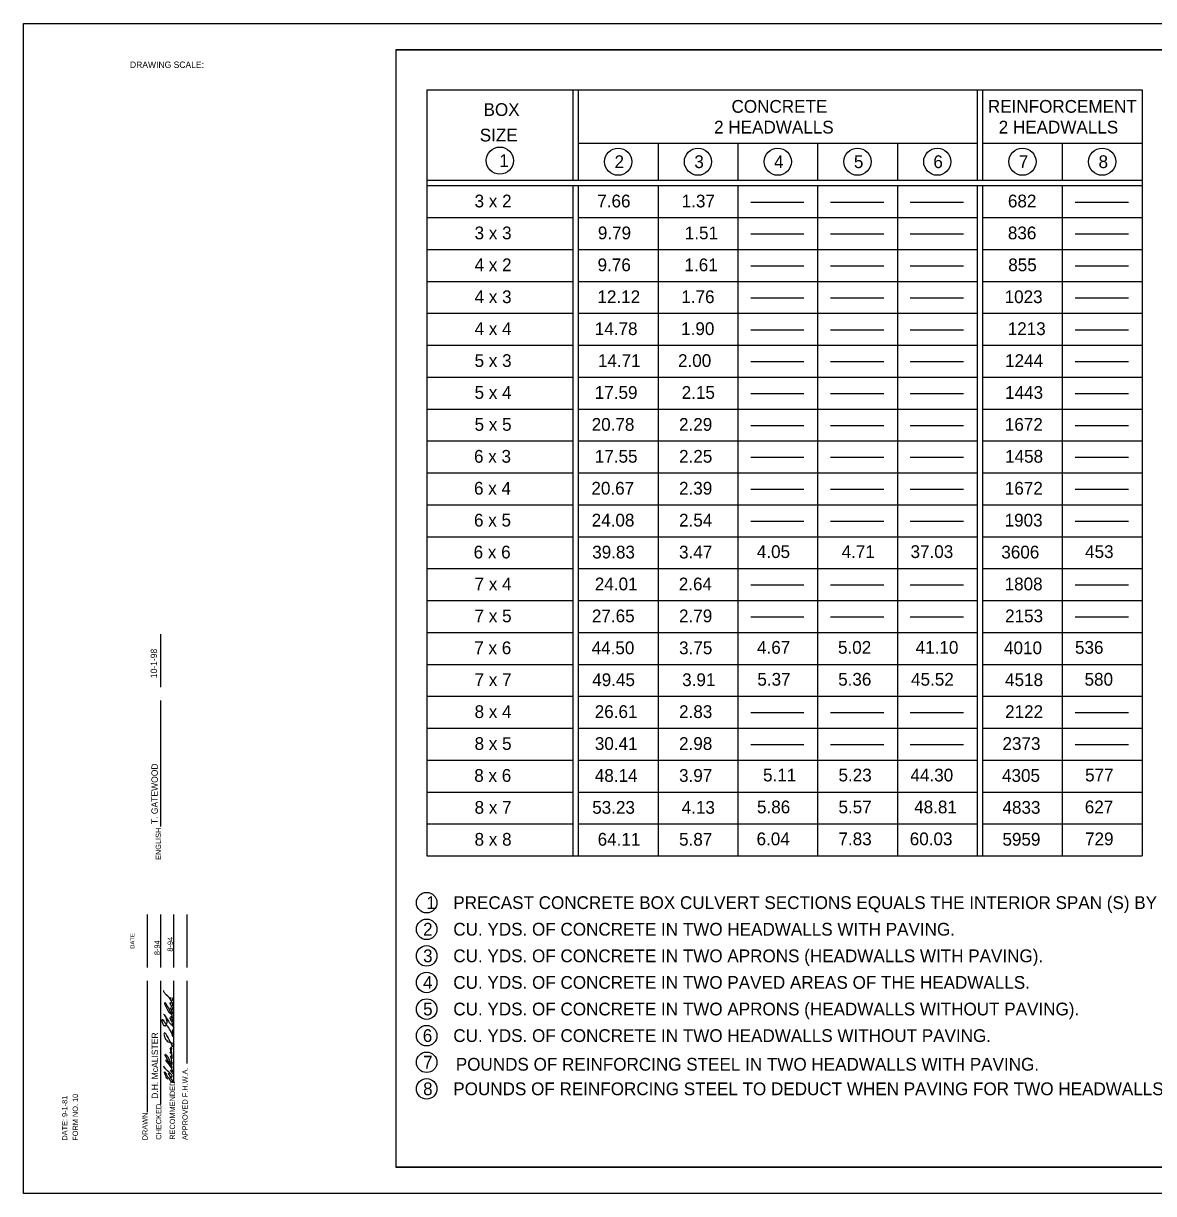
# Model space of a CAD drawing. Extents: x 1000 to 1036.3, y 1000 to 1022.
# Drawn here: x 1000 to 1021.25, y 1000 to 1022 of the extents above; entities that cross this region are included whole.
import ezdxf

# ---------------------------------------------------------------- set-up
doc = ezdxf.new("R2010")
doc.units = 0
for name, color, linetype in [('Level 1', 7, 'Continuous'), ('Level 10', 7, 'Continuous'), ('Level 11', 7, 'Continuous'), ('Level 15', 7, 'Continuous')]:
    doc.layers.add(name, color=color, linetype=linetype)

msp = doc.modelspace()

# ---------------------------------------------------------------- linework, layer by layer
at = {"layer": 'Level 1'}
for p, q in [((1007.583, 1020.75), (1021.033, 1020.75)), ((1007.583, 1020.75), (1007.583, 1006.35)), ((1007.583, 1020.75), (1021.033, 1020.75)), ((1010.333, 1020.75), (1010.333, 1019.05)), ((1010.433, 1020.75), (1010.433, 1019.05)), ((1017.933, 1020.75), (1017.933, 1019.05)), ((1018.033, 1020.75), (1018.033, 1019.05)), ((1021.033, 1020.75), (1021.033, 1006.35)), ((1010.433, 1019.75), (1017.933, 1019.75)), ((1011.933, 1019.75), (1011.933, 1019.05)), ((1013.433, 1019.75), (1013.433, 1019.05)), ((1014.933, 1019.75), (1014.933, 1019.05)), ((1016.433, 1019.75), (1016.433, 1019.05)), ((1018.033, 1019.75), (1021.033, 1019.75)), ((1019.533, 1019.75), (1019.533, 1019.05)), ((1007.583, 1019.05), (1021.033, 1019.05)), ((1007.583, 1018.95), (1021.033, 1018.95)), ((1010.333, 1018.95), (1010.333, 1006.35)), ((1010.433, 1018.95), (1010.433, 1006.35)), ((1011.933, 1018.95), (1011.933, 1006.35)), ((1013.433, 1018.95), (1013.433, 1006.35)), ((1014.933, 1018.95), (1014.933, 1006.35)), ((1016.433, 1018.95), (1016.433, 1006.35)), ((1017.933, 1018.95), (1017.933, 1006.35)), ((1018.033, 1018.95), (1018.033, 1006.35)), ((1019.533, 1018.95), (1019.533, 1006.35)), ((1013.675, 1018.642), (1014.675, 1018.642)), ((1015.175, 1018.642), (1016.175, 1018.642)), ((1016.675, 1018.642), (1017.675, 1018.642)), ((1019.775, 1018.642), (1020.775, 1018.642)), ((1007.583, 1018.35), (1010.333, 1018.35)), ((1010.433, 1018.35), (1017.933, 1018.35)), ((1018.033, 1018.35), (1021.033, 1018.35)), ((1013.675, 1018.042), (1014.675, 1018.042)), ((1015.175, 1018.042), (1016.175, 1018.042)), ((1016.675, 1018.042), (1017.675, 1018.042)), ((1019.775, 1018.042), (1020.775, 1018.042)), ((1007.583, 1017.75), (1010.333, 1017.75)), ((1010.433, 1017.75), (1017.933, 1017.75)), ((1018.033, 1017.75), (1021.033, 1017.75)), ((1013.675, 1017.442), (1014.675, 1017.442)), ((1015.175, 1017.442), (1016.175, 1017.442)), ((1016.675, 1017.442), (1017.675, 1017.442)), ((1019.775, 1017.442), (1020.775, 1017.442)), ((1007.583, 1017.15), (1010.333, 1017.15)), ((1010.433, 1017.15), (1017.933, 1017.15)), ((1018.033, 1017.15), (1021.033, 1017.15)), ((1013.675, 1016.842), (1014.675, 1016.842)), ((1015.175, 1016.842), (1016.175, 1016.842)), ((1016.675, 1016.842), (1017.675, 1016.842)), ((1019.775, 1016.842), (1020.775, 1016.842)), ((1007.583, 1016.55), (1010.333, 1016.55)), ((1010.433, 1016.55), (1017.933, 1016.55)), ((1018.033, 1016.55), (1021.033, 1016.55)), ((1013.675, 1016.242), (1014.675, 1016.242)), ((1015.175, 1016.242), (1016.175, 1016.242)), ((1016.675, 1016.242), (1017.675, 1016.242)), ((1019.775, 1016.242), (1020.775, 1016.242)), ((1007.583, 1015.95), (1010.333, 1015.95)), ((1010.433, 1015.95), (1017.933, 1015.95)), ((1018.033, 1015.95), (1021.033, 1015.95)), ((1013.675, 1015.642), (1014.675, 1015.642)), ((1015.175, 1015.642), (1016.175, 1015.642)), ((1016.675, 1015.642), (1017.675, 1015.642)), ((1019.775, 1015.642), (1020.775, 1015.642)), ((1007.583, 1015.35), (1010.333, 1015.35)), ((1010.433, 1015.35), (1017.933, 1015.35)), ((1018.033, 1015.35), (1021.033, 1015.35)), ((1013.675, 1015.042), (1014.675, 1015.042)), ((1015.175, 1015.042), (1016.175, 1015.042)), ((1016.675, 1015.042), (1017.675, 1015.042)), ((1019.775, 1015.042), (1020.775, 1015.042)), ((1007.583, 1014.75), (1010.333, 1014.75)), ((1010.433, 1014.75), (1017.933, 1014.75)), ((1018.033, 1014.75), (1021.033, 1014.75)), ((1013.675, 1014.442), (1014.675, 1014.442)), ((1015.175, 1014.442), (1016.175, 1014.442)), ((1016.675, 1014.442), (1017.675, 1014.442)), ((1019.775, 1014.442), (1020.775, 1014.442)), ((1007.583, 1014.15), (1010.333, 1014.15)), ((1010.433, 1014.15), (1017.933, 1014.15)), ((1018.033, 1014.15), (1021.033, 1014.15)), ((1013.675, 1013.842), (1014.675, 1013.842)), ((1015.175, 1013.842), (1016.175, 1013.842)), ((1016.675, 1013.842), (1017.675, 1013.842)), ((1019.775, 1013.842), (1020.775, 1013.842)), ((1007.583, 1013.55), (1010.333, 1013.55)), ((1010.433, 1013.55), (1017.933, 1013.55)), ((1018.033, 1013.55), (1021.033, 1013.55)), ((1013.675, 1013.242), (1014.675, 1013.242)), ((1015.175, 1013.242), (1016.175, 1013.242)), ((1016.675, 1013.242), (1017.675, 1013.242)), ((1019.775, 1013.242), (1020.775, 1013.242)), ((1007.583, 1012.95), (1010.333, 1012.95)), ((1010.433, 1012.95), (1017.933, 1012.95)), ((1018.033, 1012.95), (1021.033, 1012.95)), ((1013.675, 1012.642), (1014.675, 1012.642)), ((1015.175, 1012.642), (1016.175, 1012.642)), ((1016.675, 1012.642), (1017.675, 1012.642)), ((1019.775, 1012.642), (1020.775, 1012.642)), ((1007.583, 1012.35), (1010.333, 1012.35)), ((1010.433, 1012.35), (1017.933, 1012.35)), ((1018.033, 1012.35), (1021.033, 1012.35)), ((1007.583, 1011.75), (1010.333, 1011.75)), ((1010.433, 1011.75), (1017.933, 1011.75)), ((1018.033, 1011.75), (1021.033, 1011.75)), ((1013.675, 1011.442), (1014.675, 1011.442)), ((1015.175, 1011.442), (1016.175, 1011.442)), ((1016.675, 1011.442), (1017.675, 1011.442)), ((1019.775, 1011.442), (1020.775, 1011.442)), ((1007.583, 1011.15), (1010.333, 1011.15)), ((1010.433, 1011.15), (1017.933, 1011.15)), ((1018.033, 1011.15), (1021.033, 1011.15)), ((1013.675, 1010.842), (1014.675, 1010.842)), ((1015.175, 1010.842), (1016.175, 1010.842)), ((1016.675, 1010.842), (1017.675, 1010.842)), ((1019.775, 1010.842), (1020.775, 1010.842)), ((1007.583, 1010.55), (1010.333, 1010.55)), ((1010.433, 1010.55), (1017.933, 1010.55)), ((1018.033, 1010.55), (1021.033, 1010.55)), ((1007.583, 1009.95), (1010.333, 1009.95)), ((1010.433, 1009.95), (1017.933, 1009.95)), ((1018.033, 1009.95), (1021.033, 1009.95)), ((1007.583, 1009.35), (1010.333, 1009.35)), ((1010.433, 1009.35), (1017.933, 1009.35)), ((1018.033, 1009.35), (1021.033, 1009.35)), ((1013.675, 1009.042), (1014.675, 1009.042)), ((1015.175, 1009.042), (1016.175, 1009.042)), ((1016.675, 1009.042), (1017.675, 1009.042)), ((1019.775, 1009.042), (1020.775, 1009.042)), ((1007.583, 1008.75), (1010.333, 1008.75)), ((1010.433, 1008.75), (1017.933, 1008.75)), ((1018.033, 1008.75), (1021.033, 1008.75)), ((1013.675, 1008.442), (1014.675, 1008.442)), ((1015.175, 1008.442), (1016.175, 1008.442)), ((1016.675, 1008.442), (1017.675, 1008.442)), ((1019.775, 1008.442), (1020.775, 1008.442)), ((1007.583, 1008.15), (1010.333, 1008.15)), ((1010.433, 1008.15), (1017.933, 1008.15)), ((1018.033, 1008.15), (1021.033, 1008.15)), ((1007.583, 1007.55), (1010.333, 1007.55)), ((1010.433, 1007.55), (1017.933, 1007.55)), ((1018.033, 1007.55), (1021.033, 1007.55)), ((1007.583, 1006.95), (1010.333, 1006.95)), ((1010.433, 1006.95), (1017.933, 1006.95)), ((1018.033, 1006.95), (1021.033, 1006.95)), ((1007.583, 1006.35), (1021.033, 1006.35))]:
    msp.add_line(p, q, dxfattribs=at)
for centre, radius in [((1008.958, 1019.42), 0.256), ((1011.183, 1019.4), 0.256), ((1012.683, 1019.4), 0.256), ((1014.183, 1019.4), 0.256), ((1015.683, 1019.4), 0.256), ((1017.183, 1019.4), 0.256), ((1018.783, 1019.4), 0.256), ((1020.283, 1019.4), 0.256), ((1007.582, 1005.469), 0.193), ((1007.582, 1004.969), 0.193), ((1007.582, 1004.469), 0.193), ((1007.582, 1003.969), 0.193), ((1007.582, 1003.469), 0.193), ((1007.582, 1002.969), 0.193), ((1007.582, 1002.469), 0.193), ((1007.582, 1001.969), 0.193)]:
    msp.add_circle(centre, radius, dxfattribs=at)
for points in [[(1002.814, 1003.161), (1002.784, 1003.25), (1002.754, 1003.303), (1002.767, 1003.272), (1002.785, 1003.242), (1002.802, 1003.236), (1002.802, 1003.272), (1002.782, 1003.32), (1002.773, 1003.334), (1002.775, 1003.317), (1002.788, 1003.301), (1002.801, 1003.299), (1002.804, 1003.317), (1002.794, 1003.359), (1002.751, 1003.445), (1002.747, 1003.453), (1002.69, 1003.557), (1002.674, 1003.583), (1002.666, 1003.591), (1002.656, 1003.582), (1002.663, 1003.548), (1002.713, 1003.441), (1002.752, 1003.391), (1002.772, 1003.378), (1002.787, 1003.376), (1002.801, 1003.383), (1002.801, 1003.41), (1002.782, 1003.454), (1002.761, 1003.492), (1002.782, 1003.458), (1002.801, 1003.453), (1002.806, 1003.463), (1002.796, 1003.508), (1002.778, 1003.542), (1002.758, 1003.573), (1002.758, 1003.588), (1002.772, 1003.588), (1002.764, 1003.575), (1002.77, 1003.55), (1002.777, 1003.539), (1002.798, 1003.531), (1002.81, 1003.547), (1002.806, 1003.577), (1002.777, 1003.631), (1002.693, 1003.732), (1002.689, 1003.735), (1002.649, 1003.782), (1002.639, 1003.804), (1002.638, 1003.821)], [(1002.76, 1003.686), (1002.77, 1003.633), (1002.781, 1003.623), (1002.794, 1003.624), (1002.802, 1003.64), (1002.799, 1003.687)], [(1002.817, 1002.951), (1002.77, 1003.049), (1002.72, 1003.136), (1002.652, 1003.229), (1002.613, 1003.268), (1002.605, 1003.263), (1002.603, 1003.24), (1002.622, 1003.19), (1002.636, 1003.168), (1002.651, 1003.158), (1002.672, 1003.157), (1002.687, 1003.166), (1002.7, 1003.217), (1002.699, 1003.257), (1002.687, 1003.306), (1002.686, 1003.312), (1002.668, 1003.344), (1002.642, 1003.369), (1002.655, 1003.352), (1002.715, 1003.26), (1002.779, 1003.178), (1002.828, 1003.119), (1002.818, 1003.092), (1002.799, 1003.059), (1002.803, 1003.001), (1002.816, 1002.949)], [(1002.802, 1002.751), (1002.794, 1002.79), (1002.776, 1002.827), (1002.73, 1002.915), (1002.684, 1002.995), (1002.652, 1003.02), (1002.643, 1002.999), (1002.648, 1002.976), (1002.663, 1002.923), (1002.689, 1002.885), (1002.722, 1002.853), (1002.775, 1002.842), (1002.81, 1002.827), (1002.827, 1002.792), (1002.819, 1002.783), (1002.815, 1002.779), (1002.808, 1002.751)], [(1002.807, 1002.248), (1002.787, 1002.299), (1002.774, 1002.317), (1002.77, 1002.319), (1002.794, 1002.285), (1002.803, 1002.291), (1002.803, 1002.31), (1002.777, 1002.383), (1002.729, 1002.46), (1002.686, 1002.505), (1002.681, 1002.507), (1002.68, 1002.498), (1002.688, 1002.484), (1002.756, 1002.398), (1002.781, 1002.369), (1002.799, 1002.364), (1002.793, 1002.398), (1002.791, 1002.404), (1002.76, 1002.485), (1002.719, 1002.565), (1002.673, 1002.611), (1002.666, 1002.612), (1002.661, 1002.606), (1002.668, 1002.587), (1002.712, 1002.502), (1002.76, 1002.446), (1002.786, 1002.431), (1002.795, 1002.432), (1002.799, 1002.436), (1002.792, 1002.474), (1002.778, 1002.504), (1002.778, 1002.5), (1002.788, 1002.488), (1002.792, 1002.502), (1002.777, 1002.547), (1002.765, 1002.581), (1002.786, 1002.539), (1002.796, 1002.544), (1002.791, 1002.573), (1002.784, 1002.584), (1002.775, 1002.589), (1002.792, 1002.572), (1002.798, 1002.598), (1002.763, 1002.647), (1002.76, 1002.656), (1002.77, 1002.657), (1002.792, 1002.634), (1002.783, 1002.662), (1002.781, 1002.667), (1002.766, 1002.689), (1002.785, 1002.673), (1002.775, 1002.698), (1002.759, 1002.734), (1002.773, 1002.71), (1002.785, 1002.706), (1002.791, 1002.715), (1002.782, 1002.74), (1002.765, 1002.756)], [(1002.717, 1002.142), (1002.676, 1002.213), (1002.656, 1002.287), (1002.696, 1002.22), (1002.752, 1002.141), (1002.792, 1002.098), (1002.81, 1002.095), (1002.804, 1002.119), (1002.767, 1002.191), (1002.724, 1002.261), (1002.749, 1002.217), (1002.783, 1002.196), (1002.797, 1002.2), (1002.788, 1002.228), (1002.763, 1002.256), (1002.759, 1002.261), (1002.683, 1002.331), (1002.638, 1002.394)]]:
    msp.add_spline(points, degree=3, dxfattribs=at)
at = {"layer": 'Level 10'}
for p, q in [((1000, 1000), (1000, 1022)), ((1000, 1022), (1036, 1022)), ((1007, 1021.5), (1035.5, 1021.5)), ((1007, 1021.5), (1007, 1000.5)), ((1002.581, 1009.519), (1002.581, 1010.519)), ((1002.581, 1006.903), (1002.581, 1009.269)), ((1002.331, 1004.248), (1002.331, 1005.248)), ((1002.581, 1004.248), (1002.581, 1005.248)), ((1002.831, 1004.248), (1002.831, 1005.248)), ((1003.081, 1004.248), (1003.081, 1005.248)), ((1002.331, 1001.528), (1002.331, 1003.998)), ((1002.581, 1001.673), (1002.581, 1003.998)), ((1002.831, 1002.081), (1002.831, 1003.998)), ((1003.081, 1002.448), (1003.081, 1003.998)), ((1035.5, 1000.5), (1007, 1000.5)), ((1036, 1000), (1000, 1000))]:
    msp.add_line(p, q, dxfattribs=at)
at = {"layer": 'Level 11'}
msp.add_lwpolyline([(1007, 1000.5), (1035.5, 1000.5), (1035.5, 1021.5), (1007, 1021.5)], close=True, dxfattribs=at)

# ---------------------------------------------------------------- texts
at = {"layer": 'Level 1'}
for s, p in [('BOX', (1008.652, 1020.26)), ('CONCRETE', (1013.314, 1020.32)), ('REINFORCEMENT', (1018.134, 1020.32)), ('2 HEADWALLS', (1012.987, 1019.93)), ('2 HEADWALLS', (1018.337, 1019.93)), ('SIZE', (1008.58, 1019.78)), ('1', (1008.949, 1019.3)), ('2', (1011.115, 1019.28)), ('3', (1012.615, 1019.28)), ('4', (1014.115, 1019.28)), ('5', (1015.615, 1019.28)), ('6', (1017.109, 1019.28)), ('7', (1018.715, 1019.28)), ('8', (1020.215, 1019.28)), ('3 x 2', (1008.483, 1018.541)), ('7.66', (1010.79, 1018.541)), ('1.37', (1012.377, 1018.541)), ('682', (1018.511, 1018.541)), ('3 x 3', (1008.483, 1017.941)), ('9.79', (1010.801, 1017.941)), ('1.51', (1012.436, 1017.941)), ('836', (1018.51, 1017.941)), ('4 x 2', (1008.483, 1017.341)), ('9.76', (1010.796, 1017.341)), ('1.61', (1012.43, 1017.341)), ('855', (1018.517, 1017.341)), ('4 x 3', (1008.483, 1016.741)), ('12.12', (1010.793, 1016.741)), ('1.76', (1012.37, 1016.741)), ('1023', (1018.449, 1016.741)), ('4 x 4', (1008.483, 1016.141)), ('14.78', (1010.744, 1016.141)), ('1.90', (1012.367, 1016.141)), ('1213', (1018.507, 1016.141)), ('5 x 3', (1008.483, 1015.541)), ('14.71', (1010.802, 1015.541)), ('2.00', (1012.308, 1015.541)), ('1244', (1018.458, 1015.541)), ('5 x 4', (1008.483, 1014.941)), ('17.59', (1010.743, 1014.941)), ('2.15', (1012.377, 1014.941)), ('1443', (1018.458, 1014.941)), ('5 x 5', (1008.483, 1014.341)), ('20.78', (1010.685, 1014.341)), ('2.29', (1012.327, 1014.341)), ('1672', (1018.453, 1014.341)), ('6 x 3', (1008.472, 1013.741)), ('17.55', (1010.744, 1013.741)), ('2.25', (1012.328, 1013.741)), ('1458', (1018.458, 1013.741)), ('6 x 4', (1008.472, 1013.141)), ('20.67', (1010.68, 1013.141)), ('2.39', (1012.327, 1013.141)), ('1672', (1018.453, 1013.141)), ('6 x 5', (1008.472, 1012.541)), ('24.08', (1010.685, 1012.541)), ('2.54', (1012.328, 1012.541)), ('1903', (1018.449, 1012.541)), ('6 x 6', (1008.465, 1011.941)), ('39.83', (1010.695, 1011.941)), ('3.47', (1012.328, 1011.941)), ('4.05', (1013.79, 1011.949)), ('4.71', (1015.384, 1011.949)), ('37.03', (1016.68, 1011.949)), ('3606', (1018.387, 1011.941)), ('453', (1019.962, 1011.949)), ('7 x 4', (1008.483, 1011.341)), ('24.01', (1010.744, 1011.341)), ('2.64', (1012.322, 1011.341)), ('1808', (1018.449, 1011.341)), ('7 x 5', (1008.483, 1010.741)), ('27.65', (1010.689, 1010.741)), ('2.79', (1012.327, 1010.741)), ('2153', (1018.458, 1010.741)), ('7 x 6', (1008.477, 1010.141)), ('44.50', (1010.684, 1010.141)), ('3.75', (1012.328, 1010.141)), ('4.67', (1013.794, 1010.149)), ('5.02', (1015.316, 1010.149)), ('41.10', (1016.777, 1010.149)), ('4010', (1018.438, 1010.141)), (' 536 ', (1019.683, 1010.149)), ('7 x 7', (1008.483, 1009.541)), ('49.45', (1010.695, 1009.541)), ('3.91', (1012.386, 1009.541)), ('5.37', (1013.8, 1009.549)), ('5.36', (1015.319, 1009.549)), ('45.52', (1016.69, 1009.549)), ('4518', (1018.458, 1009.541)), ('580', (1019.952, 1009.549)), ('8 x 4', (1008.483, 1008.941)), ('26.61', (1010.742, 1008.941)), ('2.83', (1012.328, 1008.941)), ('2122', (1018.458, 1008.941)), ('8 x 5', (1008.483, 1008.341)), ('30.41', (1010.744, 1008.341)), ('2.98', (1012.328, 1008.341)), ('2373', (1018.409, 1008.341)), ('8 x 6', (1008.477, 1007.741)), ('48.14', (1010.744, 1007.741)), ('3.97', (1012.328, 1007.741)), ('5.11', (1013.907, 1007.749)), ('5.23', (1015.325, 1007.749)), ('44.30', (1016.679, 1007.749)), ('4305', (1018.4, 1007.741)), ('577', (1019.962, 1007.749)), ('8 x 7', (1008.483, 1007.141)), ('53.23', (1010.695, 1007.141)), ('4.13', (1012.377, 1007.141)), ('5.86', (1013.793, 1007.149)), ('5.57', (1015.325, 1007.149)), ('48.81', (1016.748, 1007.149)), ('4833', (1018.409, 1007.141)), ('627', (1019.956, 1007.149)), ('8 x 8', (1008.483, 1006.541)), ('64.11', (1010.797, 1006.541)), ('5.87', (1012.328, 1006.541)), ('6.04', (1013.785, 1006.549)), ('7.83', (1015.325, 1006.549)), ('60.03', (1016.665, 1006.549)), ('5959', (1018.408, 1006.541)), ('729', (1019.961, 1006.549)), ('1', (1007.574, 1005.35)), ('PRECAST CONCRETE BOX CULVERT SECTIONS EQUALS THE INTERIOR SPAN (S) BY THE INTERIOR RISE (R) IN FEET.', (1008.083, 1005.35)), ('2', (1007.515, 1004.85)), ('CU. YDS. OF CONCRETE IN TWO HEADWALLS WITH PAVING.', (1008.083, 1004.85)), ('3', (1007.515, 1004.35)), ('CU. YDS. OF CONCRETE IN TWO APRONS (HEADWALLS WITH PAVING).', (1008.083, 1004.35)), ('4', (1007.515, 1003.85)), ('CU. YDS. OF CONCRETE IN TWO PAVED AREAS OF THE HEADWALLS.', (1008.083, 1003.85)), ('5', (1007.515, 1003.35)), ('CU. YDS. OF CONCRETE IN TWO APRONS (HEADWALLS WITHOUT PAVING).', (1008.083, 1003.35)), ('6', (1007.509, 1002.85)), ('CU. YDS. OF CONCRETE IN TWO HEADWALLS WITHOUT PAVING.', (1008.083, 1002.85)), ('7', (1007.515, 1002.35)), ('POUNDS OF REINFORCING STEEL IN TWO HEADWALLS WITH PAVING.', (1008.13, 1002.311)), ('8', (1007.515, 1001.85)), ('POUNDS OF REINFORCING STEEL TO DEDUCT WHEN PAVING FOR TWO HEADWALLS IS ELIMINATED.', (1008.083, 1001.85))]:
    msp.add_text(s, height=0.24, dxfattribs=at).set_placement(p)
for s, height, rotation, p in [('8-94', 0.1, 90, (1002.564, 1004.484)), ('8-94', 0.1, 90, (1002.81, 1004.549)), ('.', 0.0515, 269.9999, (1002.656, 1003.609)), ('D.H. McALISTER', 0.12, 90, (1002.532, 1001.782)), ('.', 0.0515, 269.9999, (1002.769, 1002.862)), ('.', 0.0515, 269.9999, (1002.69, 1002.577)), ('.', 0.0515, 269.9999, (1002.671, 1002.381))]:
    msp.add_text(s, height=height, rotation=rotation, dxfattribs=at).set_placement(p)
at = {"layer": 'Level 10'}
for s, height, p in [('ENGLISH', 0.1, (1002.587, 1006.273)), ('DATE', 0.08, (1002.088, 1004.602)), ('APPROVED F.H.W.A.', 0.1, (1003.089, 1001.006)), ('RECOMMENDED', 0.1, (1002.852, 1001.012)), ('DATE: 9-1-81', 0.1, (1000.826, 1000.996)), ('FORM NO. 10', 0.1, (1001.025, 1000.994)), ('DRAWN', 0.1, (1002.337, 1001.002)), ('CHECKED', 0.1, (1002.592, 1001.012))]:
    msp.add_text(s, height=height, rotation=90, dxfattribs=at).set_placement(p)
at = {"layer": 'Level 15'}
msp.add_text('DRAWING SCALE:', height=0.12, dxfattribs=at).set_placement((1002.004, 1021.163))
for s, p in [('10-1-98', (1002.513, 1009.69)), ('T. GATEWOOD', (1002.527, 1006.946))]:
    msp.add_text(s, height=0.12, rotation=90, dxfattribs=at).set_placement(p)

doc.saveas('drawing.dxf')
